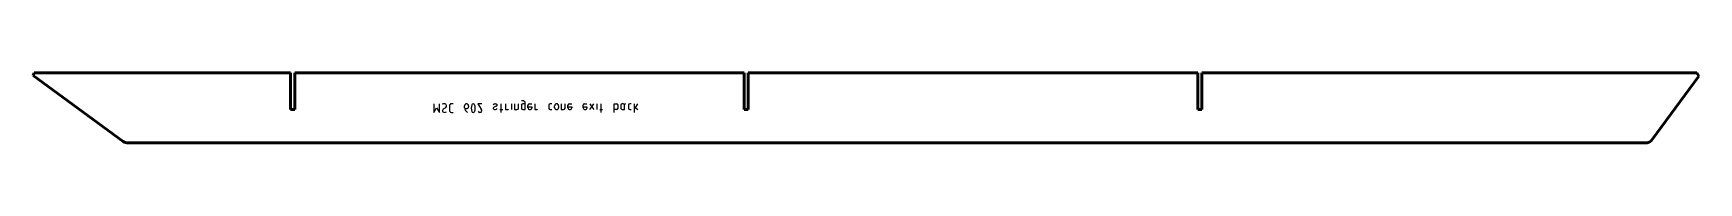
# Model space of a CAD drawing. Header units: millimetres. Extents: x 0 to 1186, y 1 to 51.
import ezdxf

# ---------------------------------------------------------------- set-up
doc = ezdxf.new("R2010")
doc.units = ezdxf.units.MM
doc.layers.add('IV_MARK_SURFACE_BACK', color=91, linetype='Continuous', lineweight=25)
doc.layers.add('IV_OUTER_PROFILE', color=7, linetype='Continuous', lineweight=50)

msp = doc.modelspace()

# ---------------------------------------------------------------- linework, layer by layer
at = {"layer": 'IV_MARK_SURFACE_BACK'}
for p, q in [((285.1, 28.5), (285.1, 22.4)), ((285.1, 22.4), (287.2, 25.8)), ((287.2, 25.8), (289.2, 22.4)), ((289.2, 22.4), (289.2, 28.5)), ((293.6, 25.8), (291.9, 24.8)), ((296.3, 27.2), (296.3, 23.8)), ((299, 28.5), (297.7, 28.5)), ((307.1, 25.8), (307.1, 27.2)), ((308.5, 25.1), (307.5, 25.1)), ((309.9, 27.2), (309.9, 26.5)), ((319.3, 28.5), (316.6, 28.5)), ((316.6, 28.5), (319, 24.8)), ((327.5, 25.5), (327.5, 25.1)), ((329.5, 26.8), (328.2, 26.2)), ((328.5, 28.5), (329.2, 28.5)), ((328.5, 24.5), (329.2, 24.5)), ((330.2, 27.8), (330.2, 27.5)), ((332.2, 24.5), (332.9, 24.5)), ((332.9, 28.5), (332.9, 24.5)), ((332.9, 24.5), (332.9, 22.4)), ((332.9, 24.5), (334.3, 24.5)), ((336.3, 28.5), (336.3, 24.5)), ((336.3, 24.5), (337.6, 24.5)), ((340.5, 28.5), (340.5, 24.5)), ((342.7, 28.5), (342.7, 24.5)), ((342.7, 24.5), (344.4, 24.5)), ((345.4, 25.5), (345.4, 28.5)), ((349.2, 30.6), (347.5, 30.6)), ((347.5, 27.5), (347.5, 25.5)), ((350.2, 28.5), (348.5, 28.5)), ((348.5, 24.5), (350.2, 24.5)), ((350.2, 28.5), (350.2, 29.5)), ((350.2, 24.5), (350.2, 28.5)), ((352.2, 26.5), (352.2, 27.5)), ((352.2, 26.5), (354.9, 26.5)), ((352.2, 25.8), (352.2, 26.5)), ((353.2, 28.5), (354.9, 28.5)), ((354.9, 26.5), (354.9, 25.8)), ((357, 28.5), (357, 24.5)), ((357, 24.5), (358.3, 24.5)), ((367.1, 27.5), (367.1, 25.5)), ((369.2, 28.5), (368.1, 28.5)), ((368.1, 24.5), (369.2, 24.5)), ((371.2, 25.8), (371.2, 27.2)), ((373.9, 27.2), (373.9, 25.8)), ((375.9, 28.5), (375.9, 24.5)), ((375.9, 24.5), (377.6, 24.5)), ((378.7, 25.5), (378.7, 28.5)), ((380.7, 26.5), (380.7, 27.5)), ((380.7, 26.5), (383.4, 26.5)), ((380.7, 25.8), (380.7, 26.5)), ((381.7, 28.5), (383.4, 28.5)), ((383.4, 26.5), (383.4, 25.8)), ((391.5, 26.5), (391.5, 27.5)), ((391.5, 26.5), (394.2, 26.5)), ((391.5, 25.8), (391.5, 26.5)), ((392.5, 28.5), (394.2, 28.5)), ((394.2, 26.5), (394.2, 25.8)), ((396.3, 28.5), (397.6, 26.5)), ((396.3, 24.5), (397.6, 26.5)), ((397.6, 26.5), (399, 28.5)), ((397.6, 26.5), (399, 24.5)), ((401.2, 28.5), (401.2, 24.5)), ((403.4, 24.5), (404.1, 24.5)), ((404.1, 28.5), (404.1, 24.5)), ((404.1, 24.5), (404.1, 22.4)), ((404.1, 24.5), (405.4, 24.5)), ((413.6, 24.5), (413.6, 28.5)), ((413.6, 28.5), (415.3, 28.5)), ((415.3, 24.5), (413.6, 24.5)), ((413.6, 22.4), (413.6, 24.5)), ((416.3, 27.5), (416.3, 25.5)), ((418.3, 27.5), (418.3, 25.8)), ((420, 28.5), (419.3, 28.5)), ((419.7, 24.5), (421, 24.5)), ((421, 27.5), (421, 27.8)), ((421, 24.5), (421, 27.5)), ((423.7, 27.5), (423.7, 25.5)), ((425.8, 28.5), (424.7, 28.5)), ((424.7, 24.5), (425.8, 24.5)), ((427.8, 28.5), (427.8, 26.5)), ((427.8, 26.5), (427.8, 22.4)), ((427.8, 26.5), (430.5, 24.5)), ((428.8, 25.8), (430.5, 28.5)), ((297.7, 22.4), (299, 22.4))]:
    msp.add_line(p, q, dxfattribs=at)
for centre, radius, start, end in [((292.5, 26.3), 2.28, 79.0373, 123.5826), ((292.6, 23.6), 1.35, 120.7016, 220.3737), ((292.9, 27.1), 1.46, 300.441, 87.6315), ((297.7, 27.2), 1.36, 90, 180), ((297.7, 23.8), 1.36, 180, 270), ((308.5, 27.2), 1.36, 360, 180), ((310.7, 25.6), 3.52, 176.8217, 245.1058), ((308.5, 26.5), 1.36, 270, 360), ((320.4, 25.5), 8.54, 163.8661, 196.1339), ((313.2, 27.4), 1.1, 23.0373, 156.9627), ((306.1, 25.5), 8.54, 343.8661, 16.1339), ((317.5, 23.7), 1.84, 351.7636, 36.3089), ((328.5, 27.4), 1.11, 90.3744, 157.0058), ((328.6, 25), 1.22, 111.8601, 158.1399), ((328.5, 25.6), 1.11, 202.9942, 269.6256), ((329.2, 27.4), 1.11, 22.9942, 89.6256), ((329.2, 25.6), 1.11, 270.3744, 337.0058), ((329.1, 28), 1.22, 291.8601, 338.1399), ((337.6, 25.1), 0.678, 270, 360), ((344.4, 25.5), 1.02, 270, 360), ((348.5, 27.5), 1.02, 90, 180), ((348.5, 25.5), 1.02, 180, 270), ((349.2, 29.5), 1.02, 360, 90), ((353.2, 27.5), 1.02, 90, 180), ((353.6, 25.8), 1.36, 180, 360), ((358.3, 25.1), 0.678, 270, 360), ((368.1, 27.5), 1.02, 90, 180), ((368.1, 25.5), 1.02, 180, 270), ((372.6, 27.2), 1.36, 360, 180), ((372.6, 25.8), 1.36, 180, 360), ((377.6, 25.5), 1.02, 270, 360), ((381.7, 27.5), 1.02, 90, 180), ((382, 25.8), 1.36, 180, 360), ((392.5, 27.5), 1.02, 90, 180), ((392.9, 25.8), 1.36, 180, 360), ((415.3, 27.5), 1.02, 360, 90), ((415.3, 25.5), 1.02, 270, 360), ((419.3, 27.5), 1.02, 90, 180), ((419.7, 25.8), 1.36, 180, 270), ((420, 27.5), 1.02, 360, 90), ((421.7, 27.8), 0.678, 90, 180), ((424.7, 27.5), 1.02, 90, 180), ((424.7, 25.5), 1.02, 180, 270), ((292.9, 25.3), 2.86, 241.7153, 298.2847), ((313.2, 23.5), 1.1, 202.4119, 337.5881), ((318, 23.8), 1.41, 196.4047, 343.5953)]:
    msp.add_arc(centre, radius, start, end, dxfattribs=at)
at = {"layer": 'IV_OUTER_PROFILE'}
for p, q in [((0, 48.8), (0.6, 50.6)), ((64.1, 1.7), (0, 48.8)), ((0.6, 50.6), (183.1, 50.6)), ((183.1, 24.6), (183.1, 50.6)), ((186.1, 50.6), (506.1, 50.6)), ((186.1, 50.6), (186.1, 24.6)), ((506.1, 24.6), (506.1, 50.6)), ((509.1, 50.6), (509.1, 24.6)), ((509.1, 50.6), (829.1, 50.6)), ((829.1, 24.6), (829.1, 50.6)), ((832.1, 50.6), (832.1, 24.6)), ((832.1, 50.6), (1184.6, 50.6)), ((1185.8, 48.2), (1152.7, 3)), ((1184.6, 50.6), (1185.8, 48.2)), ((186.1, 24.6), (183.1, 24.6)), ((509.1, 24.6), (506.1, 24.6)), ((832.1, 24.6), (829.1, 24.6)), ((1147.8, 0.6), (67.6, 0.6))]:
    msp.add_line(p, q, dxfattribs=at)
for centre, start, end in [((67.6, 6.6), 233.7, 270), ((1147.8, 6.6), 270, 323.7)]:
    msp.add_arc(centre, 6, start, end, dxfattribs=at)

doc.saveas('drawing.dxf')
